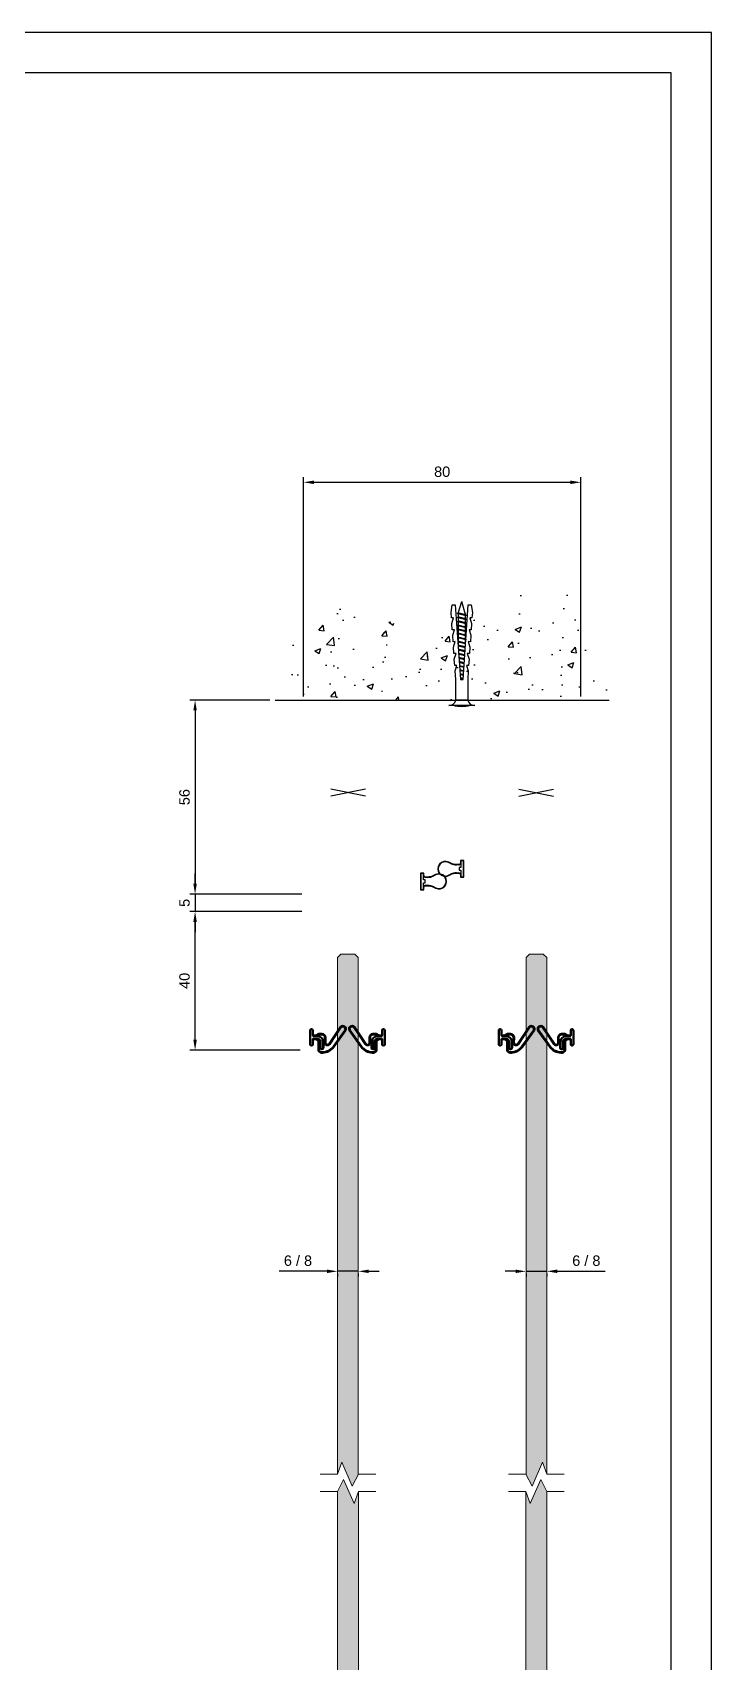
# Model space of a CAD drawing. Header units: millimetres. Extents: x 2781 to 3978, y 2153 to 2994.
# Drawn here: x 3781.8 to 3977.7, y 2524 to 2994.2 of the extents above; entities that cross this region are included whole.
import ezdxf

# ---------------------------------------------------------------- set-up
doc = ezdxf.new("R2010")
doc.units = ezdxf.units.MM
for name, color, linetype in [('48800_-_L2315', 7, 'Continuous'), ('48800_-_L3000', 7, 'Continuous'), ('Blocchi', 7, 'Continuous'), ('COMP', 41, 'Continuous'), ('PARTENZA_VERTICA', 7, 'Continuous'), ('quote', 3, 'Continuous')]:
    doc.layers.add(name, color=color, linetype=linetype)
doc.layers.add('GLASS & JOINTS', color=250, linetype='Continuous', lineweight=13)
doc.layers.add('NOTES', color=7, linetype='Continuous', lineweight=15)
doc.layers.add('GLASS HATCH', color=7, linetype='Continuous', true_color=0xb8ffed, transparency=0.5)
doc.styles.get("Standard").update_dxf_attribs({"font": 'arial.ttf'})
doc.dimstyles.new('ISO-25$0', dxfattribs={"dimtxt": 3, "dimasz": 3, "dimexe": 1.5, "dimexo": 1.5, "dimgap": 1.5, "dimtad": 1, "dimtxsty": 'Standard', "dimcen": 2.5, "dimadec": 0, "dimazin": 0, "dimtfac": 1, "dimtmove": 0, "dimatfit": 3, "dimfxl": 1, "dimarcsym": 0})

# ---------------------------------------------------------------- blocks, each defined once
blk = doc.blocks.new('48750')
at = {"layer": 'COMP'}
for p, q in [((-3.8, 1.56), (-4.38, 1.84)), ((-1.46, 1.14), (-2.05, 1.14)), ((-4.38, -1.84), (-3.8, -1.56)), ((-2.05, -1.14), (-1.46, -1.14))]:
    blk.add_line(p, q, dxfattribs=at)
blk.add_lwpolyline([(-0.95, 1.75, -0.414214), (-1.45, 1.25), (-2.05, 1.25, -0.117054), (-3.75, 1.65), (-4.33, 1.94, 1.622467), (-4.33, -1.94), (-3.75, -1.65, -0.117054), (-2.05, -1.25), (-1.45, -1.25, -0.414214), (-0.95, -1.75), (-0.95, -2.41), (0, -2.41), (0, 2.41), (-0.95, 2.41)], format="xyb", close=True, dxfattribs=at)
blk.add_lwpolyline([(-0.1, 2.32), (-0.85, 2.32), (-0.85, 0.4), (-1.35, 0.4), (-1.35, -0.4), (-0.85, -0.4), (-0.85, -2.31), (-0.1, -2.31)], close=True, dxfattribs=at)
for centre, radius, start, end in [((-5.3, 0), 2.07, 63.2948, 296.7052), ((-2.05, 5.03), 3.89, 243.2948, 270), ((-1.46, 1.75), 0.61, 270, 0), ((-2.05, -5.03), 3.89, 90, 116.7052), ((-1.46, -1.75), 0.61, 0, 90)]:
    blk.add_arc(centre, radius, start, end, dxfattribs=at)
blk = doc.blocks.new('*D10')
at = {"layer": 'Defpoints', "color": 0, "transparency": 16777216}
for p in [(3924.18, 2637.63), (3930.18, 2637.63), (3930.18, 2636.84)]:
    blk.add_point(p, dxfattribs=at)
at = {"layer": 'quote', "color": 0, "lineweight": -2, "transparency": 16777216}
for p, q in [((3921.18, 2636.84), (3918.18, 2636.84)), ((3924.18, 2636.84), (3930.18, 2636.84)), ((3924.18, 2636.13), (3924.18, 2635.34)), ((3930.18, 2636.13), (3930.18, 2635.34)), ((3933.18, 2636.84), (3946.99, 2636.84))]:
    blk.add_line(p, q, dxfattribs=at)
at = {"layer": 'quote', "color": 0, "transparency": 16777216}
for points in [[(3921.18, 2637.34), (3921.18, 2636.34), (3924.18, 2636.84)], [(3933.18, 2637.34), (3933.18, 2636.34), (3930.18, 2636.84)]]:
    blk.add_solid(points, dxfattribs=at)
at = {"layer": 'quote', "color": 0, "transparency": 16777216, "insert": (3941.59, 2639.89), "char_height": 3, "attachment_point": 5}
blk.add_mtext('6 / 8', dxfattribs=at)
blk = doc.blocks.new('48800')
at = {"layer": '48800_-_L3000', "linetype": 'Continuous', "lineweight": 5}
h = blk.add_hatch(dxfattribs=at)
h.set_pattern_fill('LINE', color=3, scale=2, angle=45, style=0)
h.set_pattern_definition([(45, (-6239.775, -3270.2284), (-4.490128, 4.490128), [])])
edge = h.paths.add_edge_path()
edge.add_arc((9.4, 2.41), 0.897, 334.1295, 494.3643)
edge.add_line((8.77, 3.05), (5.44, -1.86))
edge.add_arc((4.92, -1.52), 0.632, 270, 326.6991, ccw=False)
edge.add_arc((5, -1.51), 0.64, 180.3129, 262.8679, ccw=False)
edge.add_line((4.36, -1.52), (4.39, -0.03))
edge.add_arc((3.39, -0.03), 1, 0, 90)
edge.add_line((3.39, 0.97), (2.4, 0.97))
edge.add_arc((2.4, 0.71), 0.253, 90, 120)
edge.add_line((2.27, 0.93), (1.59, 0.54))
edge.add_arc((1.47, 0.76), 0.253, 270, 300, ccw=False)
edge.add_line((1.47, 0.51), (1.01, 0.51))
edge.add_line((1.01, 0.51), (1.01, 0.41))
edge.add_line((1.01, 0.41), (1.47, 0.41))
edge.add_arc((1.47, 0.76), 0.353, 270, 300)
edge.add_line((1.64, 0.45), (2.32, 0.85))
edge.add_arc((2.4, 0.71), 0.153, 90, 120, ccw=False)
edge.add_line((2.4, 0.87), (3.39, 0.87))
edge.add_arc((3.39, -0.03), 0.9, 0.0699, 90, ccw=False)
edge.add_line((4.29, -0.03), (4.26, -1.51))
edge.add_arc((5, -1.51), 0.74, 180.2005, 263.35)
edge.add_arc((4.92, -1.52), 0.732, 269.5118, 326.6433)
edge.add_line((5.53, -1.92), (8.85, 2.99))
edge.add_arc((9.4, 2.41), 0.797, -25.2784, 133.6585, ccw=False)
edge.add_line((10.12, 2.07), (6.71, -2.69))
edge.add_arc((3.54, -0.42), 3.9, 270, 324.4343, ccw=False)
edge.add_line((3.54, -4.32), (3.25, -4.32))
edge.add_arc((3.27, -3.48), 0.839, 196.694, 268.7318, ccw=False)
edge.add_line((2.47, -3.72), (2.5, -1.15))
edge.add_arc((2.15, -1.15), 0.353, 359.8862, 420)
edge.add_line((2.32, -0.85), (1.64, -0.45))
edge.add_arc((1.47, -0.76), 0.353, 60, 90)
edge.add_line((1.47, -0.41), (1.01, -0.41))
edge.add_line((1.01, -0.41), (1.01, -0.51))
edge.add_line((1.01, -0.51), (1.47, -0.51))
edge.add_arc((1.47, -0.76), 0.253, 60, 90, ccw=False)
edge.add_line((1.59, -0.54), (2.27, -0.93))
edge.add_arc((2.15, -1.15), 0.253, 0, 60, ccw=False)
edge.add_line((2.4, -1.15), (2.37, -3.74))
edge.add_arc((3.27, -3.48), 0.939, 195.7327, 268.8012)
edge.add_line((3.25, -4.42), (3.54, -4.42))
edge.add_arc((3.54, -0.42), 4, 270, 324.4343)
edge.add_line((6.8, -2.75), (10.2, 2.02))
at = {"layer": '48800_-_L2315', "color": 3, "linetype": 'Continuous', "lineweight": 50}
for p, q in [((2.37, 0.86), (2.37, 0.81)), ((2.37, 0.38), (2.37, 0.33)), ((3.25, 0.87), (3.25, 0.82)), ((2.37, -0.45), (2.37, -0.5)), ((2.37, -0.81), (2.37, -0.88)), ((3.25, -0.09), (3.25, -0.17)), ((3.25, -3.38), (3.25, -3.43)), ((3.25, -4.27), (3.25, -4.32))]:
    blk.add_line(p, q, dxfattribs=at)
at = {"layer": '48800_-_L3000', "color": 3, "linetype": 'Continuous', "lineweight": 50}
for p, q in [((0, 2.02), (0, -2.02)), ((0.76, 0.63), (0.76, 2.02)), ((1.47, 0.51), (1.01, 0.51)), ((1.01, 0.51), (1.01, 0.41)), ((1.01, 0.41), (1.47, 0.41)), ((1.96, 0.38), (1.01, 0.38)), ((2.27, 0.93), (1.59, 0.54)), ((1.64, 0.45), (2.32, 0.85)), ((2.35, 0.8), (1.7, 0.43)), ((1.7, 0.43), (1.96, 0.43)), ((3.39, 0.97), (2.4, 0.97)), ((2.4, 0.87), (3.39, 0.87)), ((3.39, 0.82), (2.4, 0.82)), ((8.77, 3.05), (5.44, -1.86)), ((5.53, -1.92), (8.85, 2.99)), ((8.88, 2.95), (5.57, -1.95)), ((6.67, -2.66), (10.07, 2.09)), ((10.12, 2.07), (6.71, -2.69)), ((6.8, -2.75), (10.2, 2.02)), ((0.76, -2.02), (0.76, -0.63)), ((1.01, -0.38), (2, -0.38)), ((1.47, -0.41), (1.01, -0.41)), ((1.01, -0.41), (1.01, -0.51)), ((1.01, -0.51), (1.47, -0.51)), ((1.59, -0.54), (2.27, -0.93)), ((2.32, -0.85), (1.64, -0.45)), ((2, -0.43), (1.7, -0.43)), ((1.7, -0.43), (2.35, -0.8)), ((2.4, -1.15), (2.37, -3.74)), ((2.47, -3.72), (2.5, -1.15)), ((2.55, -1.15), (2.52, -3.72)), ((2.95, -3.02), (2.95, -1.38)), ((3, -1.38), (3, -3.02)), ((3.25, -4.27), (3.54, -4.27)), ((3.54, -4.32), (3.25, -4.32)), ((3.25, -4.42), (3.54, -4.42)), ((3.76, -3.02), (3.76, -1.42)), ((3.81, -1.42), (3.81, -3.02)), ((4.21, -1.51), (4.24, -0.03)), ((4.29, -0.03), (4.26, -1.51)), ((4.36, -1.52), (4.39, -0.03))]:
    blk.add_line(p, q, dxfattribs=at)
for centre, radius, start, end in [((0.38, 2.02), 0.379, 0, 180), ((1.01, 0.63), 0.253, 180, 270), ((1.47, 0.76), 0.253, 270, 300), ((1.47, 0.76), 0.353, 270, 300), ((1.96, -1.42), 1.85, 0, 90), ((1.96, -1.42), 1.8, 0, 90), ((2.4, 0.71), 0.253, 90, 120), ((2.4, 0.71), 0.153, 90, 120), ((2.4, 0.71), 0.103, 90, 120), ((3.39, -0.03), 1, 0, 90), ((3.39, -0.03), 0.9, 0.0699, 90), ((3.39, -0.03), 0.85, 0.1094, 90), ((9.4, 2.41), 0.897, 334.1295, 134.3643), ((9.4, 2.41), 0.797, 334.7216, 133.6585), ((9.4, 2.41), 0.747, 335.0614, 133.2533), ((0.38, -2.02), 0.379, 180, 0), ((1.01, -0.63), 0.253, 90, 180), ((1.47, -0.76), 0.353, 60, 90), ((1.47, -0.76), 0.253, 60, 90), ((2, -1.38), 1, 0, 90), ((2, -1.38), 0.95, 0, 90), ((2.15, -1.15), 0.253, 0, 60), ((2.15, -1.15), 0.353, 359.8862, 60), ((2.15, -1.15), 0.403, 359.846, 60), ((3.27, -3.48), 0.939, 195.7327, 268.8012), ((3.27, -3.48), 0.839, 196.694, 268.7318), ((3.27, -3.48), 0.789, 197.2424, 268.6922), ((3.38, -3.02), 0.429, 180, 0), ((3.38, -3.02), 0.379, 180, 0), ((3.54, -0.42), 3.85, 270, 324.4343), ((3.54, -0.42), 3.9, 270, 324.4343), ((3.54, -0.42), 4, 270, 324.4343), ((5, -1.51), 0.79, 180.1525, 263.5452), ((5, -1.51), 0.74, 180.2005, 263.35), ((5, -1.51), 0.64, 180.3129, 262.8679), ((4.92, -1.52), 0.732, 269.5118, 326.6433), ((4.92, -1.52), 0.782, 269.3145, 326.6195), ((4.92, -1.52), 0.632, 270, 326.6991)]:
    blk.add_arc(centre, radius, start, end, dxfattribs=at)
at = {"layer": 'PARTENZA_VERTICA', "color": 3, "linetype": 'Continuous', "lineweight": 50}
for p, q in [((2.2, 0.72), (2.2, 0.77)), ((2.2, 0.36), (2.2, 0.41)), ((2.2, -0.45), (2.2, -0.4)), ((2.2, -0.77), (2.2, -0.72))]:
    blk.add_line(p, q, dxfattribs=at)
blk = doc.blocks.new('*D11')
at = {"layer": 'Defpoints', "color": 0, "transparency": 16777216}
for p in [(3869.78, 2637.63), (3875.78, 2637.63), (3869.78, 2636.84)]:
    blk.add_point(p, dxfattribs=at)
at = {"layer": 'quote', "color": 0, "lineweight": -2, "transparency": 16777216}
for p, q in [((3866.78, 2636.84), (3852.97, 2636.84)), ((3875.78, 2636.84), (3869.78, 2636.84)), ((3869.78, 2636.13), (3869.78, 2635.34)), ((3875.78, 2636.13), (3875.78, 2635.34)), ((3878.78, 2636.84), (3881.78, 2636.84))]:
    blk.add_line(p, q, dxfattribs=at)
at = {"layer": 'quote', "color": 0, "transparency": 16777216}
for points in [[(3866.78, 2637.34), (3866.78, 2636.34), (3869.78, 2636.84)], [(3878.78, 2637.34), (3878.78, 2636.34), (3875.78, 2636.84)]]:
    blk.add_solid(points, dxfattribs=at)
at = {"layer": 'quote', "color": 0, "transparency": 16777216, "insert": (3858.37, 2639.89), "char_height": 3, "attachment_point": 5}
blk.add_mtext('6 / 8', dxfattribs=at)
blk = doc.blocks.new('tassello')
at = {"color": 3}
blk.add_lwpolyline([(3, 0), (-3, 0, -0.340122), (-1.38, -1.25), (1.38, -1.25, -0.340122)], format="xyb", close=True, dxfattribs=at)
blk.add_lwpolyline([(1.87, 0, 0.133333), (-1.88, 0)], format="xyb", dxfattribs=at)
blk.add_lwpolyline([(1.38, -1.25), (-1.38, -1.25), (-1.38, -6), (-1.51, -8), (-1.1, -9.28), (-1.6, -9.24), (-1.71, -10.74), (-1.29, -12.02), (-1.79, -11.99), (-1.9, -13.48), (-1.49, -14.76), (-1.99, -14.73), (-2.09, -16.23), (-1.68, -17.51), (-2.18, -17.47), (-2.28, -18.97), (-1.87, -20.25), (-2.37, -20.22), (-2.46, -21.46), (-2.2, -23.23), (-1.51, -23.28), (-0.3, -6), (0.3, -6), (1.51, -23.28), (2.2, -23.23), (2.46, -21.46), (2.37, -20.22), (1.87, -20.25), (2.28, -18.97), (2.18, -17.47), (1.68, -17.51), (2.09, -16.23), (1.99, -14.73), (1.49, -14.76), (1.9, -13.48), (1.79, -11.99), (1.29, -12.02), (1.71, -10.74), (1.6, -9.24), (1.1, -9.28), (1.51, -8), (1.38, -6)], close=True, dxfattribs=at)
at = {"color": 8}
for points in [[(0.38, -7.14), (-0.39, -7.32)], [(0.36, -6.93), (-0.38, -7.11)], [(0.31, -6.22), (-0.32, -6.38)], [(0.3, -6.02), (-0.31, -6.17)], [(0.63, -10.79), (-0.65, -11.1)], [(0.62, -10.59), (-0.64, -10.89)], [(0.57, -9.87), (-0.59, -10.16)], [(0.55, -9.67), (-0.57, -9.95)], [(0.5, -8.96), (-0.52, -9.21)], [(0.49, -8.76), (-0.51, -9)], [(0.44, -8.05), (-0.46, -8.27)], [(0.43, -7.85), (-0.44, -8.06)], [(0.89, -14.44), (-0.92, -14.88)], [(0.87, -14.24), (-0.9, -14.67)], [(0.82, -13.53), (-0.85, -13.94)], [(0.81, -13.32), (-0.84, -13.73)], [(-0.82, -13.72), (-0.82, -13.55)], [(-0.82, -14.65), (-0.82, -13.93)], [(-0.82, -15.58), (-0.82, -14.86)], [(0.76, -12.61), (-0.79, -12.99)], [(0.75, -12.41), (-0.77, -12.78)], [(0.7, -11.7), (-0.72, -12.05)], [(0.68, -11.5), (-0.71, -11.84)], [(0.83, -14.25), (0.83, -13.55)], [(0.83, -15.18), (0.83, -14.45)], [(0.92, -15.36), (-0.93, -15.81)], [(0.92, -16.29), (-0.93, -16.74)], [(0.92, -17.22), (-0.93, -17.67)], [(0.92, -18.14), (-0.93, -18.6)], [(0.92, -15.15), (-0.93, -15.61)], [(0.92, -16.08), (-0.93, -16.53)], [(0.92, -17.01), (-0.93, -17.46)], [(0.92, -17.94), (-0.93, -18.39)], [(-0.82, -16.51), (-0.82, -15.79)], [(-0.82, -17.44), (-0.82, -16.72)], [(-0.82, -18.37), (-0.82, -17.64)], [(-0.82, -19.3), (-0.82, -18.57)], [(0.83, -16.11), (0.83, -15.38)], [(0.83, -17.03), (0.83, -16.31)], [(0.83, -17.96), (0.83, -17.24)], [(0.83, -18.89), (0.83, -18.17)], [(0.92, -19.07), (-0.93, -19.53)], [(0.92, -20), (-0.93, -20.45)], [(0.92, -20.93), (-0.93, -21.38)], [(0.92, -18.87), (-0.93, -19.32)], [(0.92, -19.8), (-0.93, -20.25)], [(0.92, -20.72), (-0.93, -21.18)], [(-0.82, -20.22), (-0.82, -19.5)], [(-0.82, -21.15), (-0.82, -20.43)], [(-0.8, -21.35), (0, -24.04)], [(0.83, -21.29), (0, -24.04)], [(0.83, -19.82), (0.83, -19.1)], [(0.83, -20.75), (0.83, -20.03)], [(0.83, -21.29), (0.83, -20.95)]]:
    blk.add_lwpolyline(points, dxfattribs=at)
for points in [[(-0.93, -15.61, 0.243659), (-0.93, -15.81)], [(-0.93, -16.53, 0.243659), (-0.93, -16.74)], [(-0.93, -17.46, 0.243659), (-0.93, -17.67)], [(-0.93, -18.39, 0.243659), (-0.93, -18.6)], [(0.92, -15.36, 0.243659), (0.92, -15.15)], [(0.92, -16.29, 0.243659), (0.92, -16.08)], [(0.92, -17.22, 0.243659), (0.92, -17.01)], [(0.92, -18.14, 0.243659), (0.92, -17.94)], [(-0.93, -19.32, 0.243659), (-0.93, -19.53)], [(-0.93, -20.25, 0.243659), (-0.93, -20.45)], [(-0.93, -21.18, 0.243659), (-0.93, -21.38)], [(0.92, -19.07, 0.243659), (0.92, -18.87)], [(0.92, -20, 0.243659), (0.92, -19.8)], [(0.92, -20.93, 0.243659), (0.92, -20.72)]]:
    blk.add_lwpolyline(points, format="xyb", dxfattribs=at)
blk = doc.blocks.new('Cartiglio A3')
at = {"color": 6}
for points in [[(0, 726.876), (0, 0), (1034.376, 0), (1034.376, 726.876)], [(10, 716.876), (10, 10), (1024.376, 10), (1024.376, 716.876)]]:
    blk.add_lwpolyline(points, close=True, dxfattribs=at)
blk = doc.blocks.new('*D92')
at = {"layer": 'Defpoints', "color": 0, "transparency": 16777216}
for p in [(3939.98, 2864.45), (3859.98, 2801.12), (3939.98, 2801.12)]:
    blk.add_point(p, dxfattribs=at)
at = {"layer": 'quote', "color": 0, "lineweight": -2, "transparency": 16777216}
for p, q in [((3859.98, 2802.62), (3859.98, 2865.95)), ((3862.98, 2864.45), (3936.98, 2864.45)), ((3939.98, 2802.62), (3939.98, 2865.95))]:
    blk.add_line(p, q, dxfattribs=at)
at = {"layer": 'quote', "color": 0, "transparency": 16777216}
for points in [[(3862.98, 2864.95), (3862.98, 2863.95), (3859.98, 2864.45)], [(3936.98, 2864.95), (3936.98, 2863.95), (3939.98, 2864.45)]]:
    blk.add_solid(points, dxfattribs=at)
at = {"layer": 'quote', "color": 0, "transparency": 16777216, "insert": (3899.98, 2867.48), "char_height": 3, "attachment_point": 5}
blk.add_mtext('80', dxfattribs=at)
blk = doc.blocks.new('*D93')
at = {"layer": 'Defpoints', "color": 0, "transparency": 16777216}
for p in [(3851.76, 2801.63), (3828.67, 2745.63), (3860.98, 2745.63)]:
    blk.add_point(p, dxfattribs=at)
at = {"layer": 'quote', "color": 0, "lineweight": -2, "transparency": 16777216}
for p, q in [((3850.26, 2801.63), (3827.17, 2801.63)), ((3828.67, 2798.63), (3828.67, 2748.63)), ((3859.48, 2745.63), (3827.17, 2745.63))]:
    blk.add_line(p, q, dxfattribs=at)
at = {"layer": 'quote', "color": 0, "transparency": 16777216}
for points in [[(3828.17, 2798.63), (3829.17, 2798.63), (3828.67, 2801.63)], [(3828.17, 2748.63), (3829.17, 2748.63), (3828.67, 2745.63)]]:
    blk.add_solid(points, dxfattribs=at)
at = {"layer": 'quote', "color": 0, "transparency": 16777216, "insert": (3825.63, 2773.63), "char_height": 3, "attachment_point": 5, "rotation": 90}
blk.add_mtext('56', dxfattribs=at)
blk = doc.blocks.new('*D94')
at = {"layer": 'Defpoints', "color": 0, "transparency": 16777216}
for p in [(3860.98, 2745.63), (3828.67, 2740.63), (3860.98, 2740.63)]:
    blk.add_point(p, dxfattribs=at)
at = {"layer": 'quote', "color": 0, "lineweight": -2, "transparency": 16777216}
for p, q in [((3828.67, 2748.63), (3828.67, 2751.63)), ((3859.48, 2745.63), (3827.17, 2745.63)), ((3828.67, 2745.63), (3828.67, 2740.63)), ((3859.48, 2740.63), (3827.17, 2740.63)), ((3828.67, 2737.63), (3828.67, 2734.63))]:
    blk.add_line(p, q, dxfattribs=at)
at = {"layer": 'quote', "color": 0, "transparency": 16777216}
for points in [[(3828.17, 2748.63), (3829.17, 2748.63), (3828.67, 2745.63)], [(3828.17, 2737.63), (3829.17, 2737.63), (3828.67, 2740.63)]]:
    blk.add_solid(points, dxfattribs=at)
at = {"layer": 'quote', "color": 0, "transparency": 16777216, "insert": (3825.64, 2743.13), "char_height": 3, "attachment_point": 5, "rotation": 90}
blk.add_mtext('5', dxfattribs=at)
blk = doc.blocks.new('*D95')
at = {"layer": 'Defpoints', "color": 0, "transparency": 16777216}
for p in [(3828.67, 2740.63), (3860.98, 2740.63), (3860.48, 2700.63)]:
    blk.add_point(p, dxfattribs=at)
at = {"layer": 'quote', "color": 0, "lineweight": -2, "transparency": 16777216}
for p, q in [((3859.48, 2740.63), (3827.17, 2740.63)), ((3828.67, 2703.63), (3828.67, 2737.63)), ((3858.98, 2700.63), (3827.17, 2700.63))]:
    blk.add_line(p, q, dxfattribs=at)
at = {"layer": 'quote', "color": 0, "transparency": 16777216}
for points in [[(3828.17, 2737.63), (3829.17, 2737.63), (3828.67, 2740.63)], [(3828.17, 2703.63), (3829.17, 2703.63), (3828.67, 2700.63)]]:
    blk.add_solid(points, dxfattribs=at)
at = {"layer": 'quote', "color": 0, "transparency": 16777216, "insert": (3825.63, 2720.63), "char_height": 3, "attachment_point": 5, "rotation": 90}
blk.add_mtext('40', dxfattribs=at)

msp = doc.modelspace()

# ---------------------------------------------------------------- hatches: boundary and pattern name
h = msp.add_hatch()
h.set_pattern_fill('AR-CONC', color=256, scale=0.1)
h.set_pattern_definition([(50, (1415.269, 1231.49), (18.21847, -1.59391), [1.905, -20.955]), (355, (1415.269, 1231.49), (-3.52434, 19.10568), [1.524, -16.76406]), (100.45144, (1416.787, 1231.357), (14.69412, 17.51178), [1.619, -17.80902]), (46.1842, (1415.27, 1236.57), (27.1079, -4.20423), [2.8575, -31.4325]), (96.6356, (1417.528, 1236.22), (23.74041, 24.74261), [2.4285, -26.71356]), (351.1842, (1415.27, 1236.57), (23.74041, 24.7426), [2.286, -25.14597]), (21, (1417.809, 1235.3), (15.16144, -10.22652), [1.905, -20.955]), (326, (1417.809, 1235.3), (6.1802, 18.4188), [1.524, -16.764]), (71.45144, (1419.072, 1234.448), (21.34164, 8.19228), [1.619, -17.80899]), (37.5, (1415.269, 1231.49), (0.30886, 8.455504), [0, -16.5608, 0, -17.018, 0, -16.8275]), (7.5, (1415.269, 1231.49), (6.681966, 10.018057), [0, -9.7028, 0, -16.1798, 0, -6.4135]), (327.5, (1409.605, 1231.49), (13.55906, -0.572874), [0, -6.35, 0, -19.812, 0, -26.289]), (317.5, (1407.065, 1231.49), (14.81292, 2.54265), [0, -8.255, 0, -13.1572, 0, -18.669])])
edge = h.paths.add_edge_path()
edge.add_spline(control_points=[(3899.979, 2821.719), (3912.423, 2824.048), (3937.443, 2847.993), (3944.58, 2817.227), (3948.197, 2801.632)], knot_values=[66.530225, 66.530225, 66.530225, 66.530225, 101.7331283, 137.9242459, 137.9242459, 137.9242459, 137.9242459], degree=3, periodic=0)
edge.add_line((3948.197, 2801.632), (3899.979, 2801.632))
edge.add_line((3899.979, 2801.632), (3899.979, 2821.719))
edge = h.paths.add_edge_path()
edge.add_line((3899.979, 2801.632), (3851.76, 2801.632))
edge.add_spline(control_points=[(3851.76, 2801.632), (3856.094, 2816.144), (3863.872, 2842.191), (3886.406, 2820.607), (3897.961, 2821.341), (3899.979, 2821.719)], knot_values=[0, 0, 0, 0, 33.8878528, 60.8233097, 66.530225, 66.530225, 66.530225, 66.530225], degree=3, periodic=0)
edge.add_line((3899.979, 2821.719), (3899.979, 2801.632))
at = {"layer": 'GLASS HATCH'}
h = msp.add_hatch(color=256, dxfattribs=at)
h.dxf.hatch_style = 1
h.paths.add_polyline_path([(3869.779, 2578.326), (3869.797, 2578.326), (3871.047, 2581.76), (3874.047, 2574.892), (3875.779, 2578.291), (3875.779, 2727.332), (3874.779, 2728.332), (3870.779, 2728.332), (3869.779, 2727.332)])
h = msp.add_hatch(color=256, dxfattribs=at)
h.dxf.hatch_style = 1
h.paths.add_polyline_path([(3930.179, 2727.332), (3929.179, 2728.332), (3925.179, 2728.332), (3924.179, 2727.332), (3924.179, 2578.291), (3925.911, 2574.892), (3928.911, 2581.76), (3930.161, 2578.326), (3930.179, 2578.326)])
h = msp.add_hatch(color=256, dxfattribs=at)
h.dxf.hatch_style = 1
h.paths.add_polyline_path([(3869.815, 2430.88), (3870.815, 2429.88), (3874.815, 2429.88), (3875.815, 2430.88), (3875.815, 2573.326), (3875.797, 2573.326), (3874.547, 2569.892), (3871.547, 2576.76), (3869.815, 2573.361)])
h = msp.add_hatch(color=256, dxfattribs=at)
h.dxf.hatch_style = 1
h.paths.add_polyline_path([(3930.143, 2573.361), (3928.411, 2576.76), (3925.411, 2569.892), (3924.161, 2573.326), (3924.143, 2573.326), (3924.143, 2430.88), (3925.143, 2429.88), (3929.143, 2429.88), (3930.143, 2430.88)])

# ---------------------------------------------------------------- linework, layer by layer
msp.add_line((3851.76, 2801.632), (3948.197, 2801.632))
at = {"layer": 'Blocchi', "color": 8}
for p, q in [((3877.815, 2775.932), (3867.815, 2773.932)), ((3877.815, 2773.932), (3867.815, 2775.932)), ((3922.143, 2775.932), (3932.143, 2773.932)), ((3922.143, 2773.932), (3932.143, 2775.932))]:
    msp.add_line(p, q, dxfattribs=at)
at = {"layer": 'GLASS & JOINTS'}
for points in [[(3869.779, 2578.326), (3869.779, 2727.332), (3870.779, 2728.332), (3874.779, 2728.332), (3875.779, 2727.332), (3875.779, 2578.326)], [(3930.179, 2578.326), (3930.179, 2727.332), (3929.179, 2728.332), (3925.179, 2728.332), (3924.179, 2727.332), (3924.179, 2578.326)], [(3875.815, 2573.326), (3875.815, 2430.88), (3874.815, 2429.88), (3870.815, 2429.88), (3869.815, 2430.88), (3869.815, 2573.326)], [(3924.143, 2573.326), (3924.143, 2430.88), (3925.143, 2429.88), (3929.143, 2429.88), (3930.143, 2430.88), (3930.143, 2573.326)]]:
    msp.add_lwpolyline(points, dxfattribs=at)
at = {"layer": 'NOTES', "linetype": 'Continuous'}
for points in [[(3864.797, 2578.326), (3869.797, 2578.326), (3871.047, 2581.76), (3874.047, 2574.892), (3875.797, 2578.326), (3880.797, 2578.326)], [(3935.161, 2578.326), (3930.161, 2578.326), (3928.911, 2581.76), (3925.911, 2574.892), (3924.161, 2578.326), (3919.161, 2578.326)], [(3880.797, 2573.326), (3875.797, 2573.326), (3874.547, 2569.892), (3871.547, 2576.76), (3869.797, 2573.326), (3864.797, 2573.326)], [(3919.161, 2573.326), (3924.161, 2573.326), (3925.411, 2569.892), (3928.411, 2576.76), (3930.161, 2573.326), (3935.161, 2573.326)]]:
    msp.add_lwpolyline(points, dxfattribs=at)

# ---------------------------------------------------------------- block references
at = {"xscale": 1.157006146853121, "yscale": 1.157006146853121, "zscale": 1.157006146853121}
msp.add_blockref('Cartiglio A3', (2780.911, 2153.182), dxfattribs=at)
for p in [(3861.903, 2704.332), (3916.338, 2704.332)]:
    msp.add_blockref('48800', p)
at = {"xscale": -1}
for p in [(3883.403, 2704.332), (3937.838, 2704.332)]:
    msp.add_blockref('48800', p, dxfattribs=at)
at = {"layer": 'Blocchi', "xscale": -1.25, "yscale": 1.25, "zscale": 1.25, "rotation": 180}
msp.add_blockref('tassello', (3905.629, 2800.032), dxfattribs=at)
at = {"layer": 'Blocchi'}
msp.add_blockref('48750', (3906.205, 2752.932), dxfattribs=at)
at = {"layer": 'Blocchi', "rotation": 180}
msp.add_blockref('48750', (3893.752, 2749.332), dxfattribs=at)

# ---------------------------------------------------------------- dimensions: what is measured, and where the dimension line sits
at = {"layer": 'quote'}
dim = msp.add_linear_dim(base=(3939.979, 2864.453), p1=(3859.979, 2801.123), p2=(3939.979, 2801.123), dimstyle='ISO-25$0', dxfattribs=at)
dim.commit()
dim.dimension.update_dxf_attribs({"geometry": '*D92', "text_midpoint": (3899.979, 2867.485)})
for base, p1, p2, picture, middle in [((3828.666, 2745.632), (3851.76, 2801.632), (3860.979, 2745.632), '*D93', (3825.635, 2773.632)), ((3828.666, 2740.632), (3860.979, 2745.632), (3860.979, 2740.632), '*D94', (3825.641, 2743.132)), ((3828.666, 2740.632), (3860.479, 2700.632), (3860.979, 2740.632), '*D95', (3825.635, 2720.632))]:
    dim = msp.add_linear_dim(base=base, p1=p1, p2=p2, angle=90, dimstyle='ISO-25$0', dxfattribs=at)
    dim.commit()
    dim.dimension.update_dxf_attribs({"geometry": picture, "text_midpoint": middle})
dim = msp.add_linear_dim(base=(3869.779, 2636.842), p1=(3875.779, 2637.629), p2=(3869.779, 2637.629), text='<> / 8', dimstyle='ISO-25$0', dxfattribs=at)
dim.commit()
dim.dimension.update_dxf_attribs({"geometry": '*D11', "text_midpoint": (3858.372, 2636.842), "dimtype": 160})
dim = msp.add_linear_dim(base=(3930.179, 2636.842), p1=(3924.179, 2637.629), p2=(3930.179, 2637.629), angle=180, text='<> / 8', dimstyle='ISO-25$0', dxfattribs=at)
dim.commit()
dim.dimension.update_dxf_attribs({"geometry": '*D10', "text_midpoint": (3941.585, 2636.842), "dimtype": 160})

doc.saveas('drawing.dxf')
